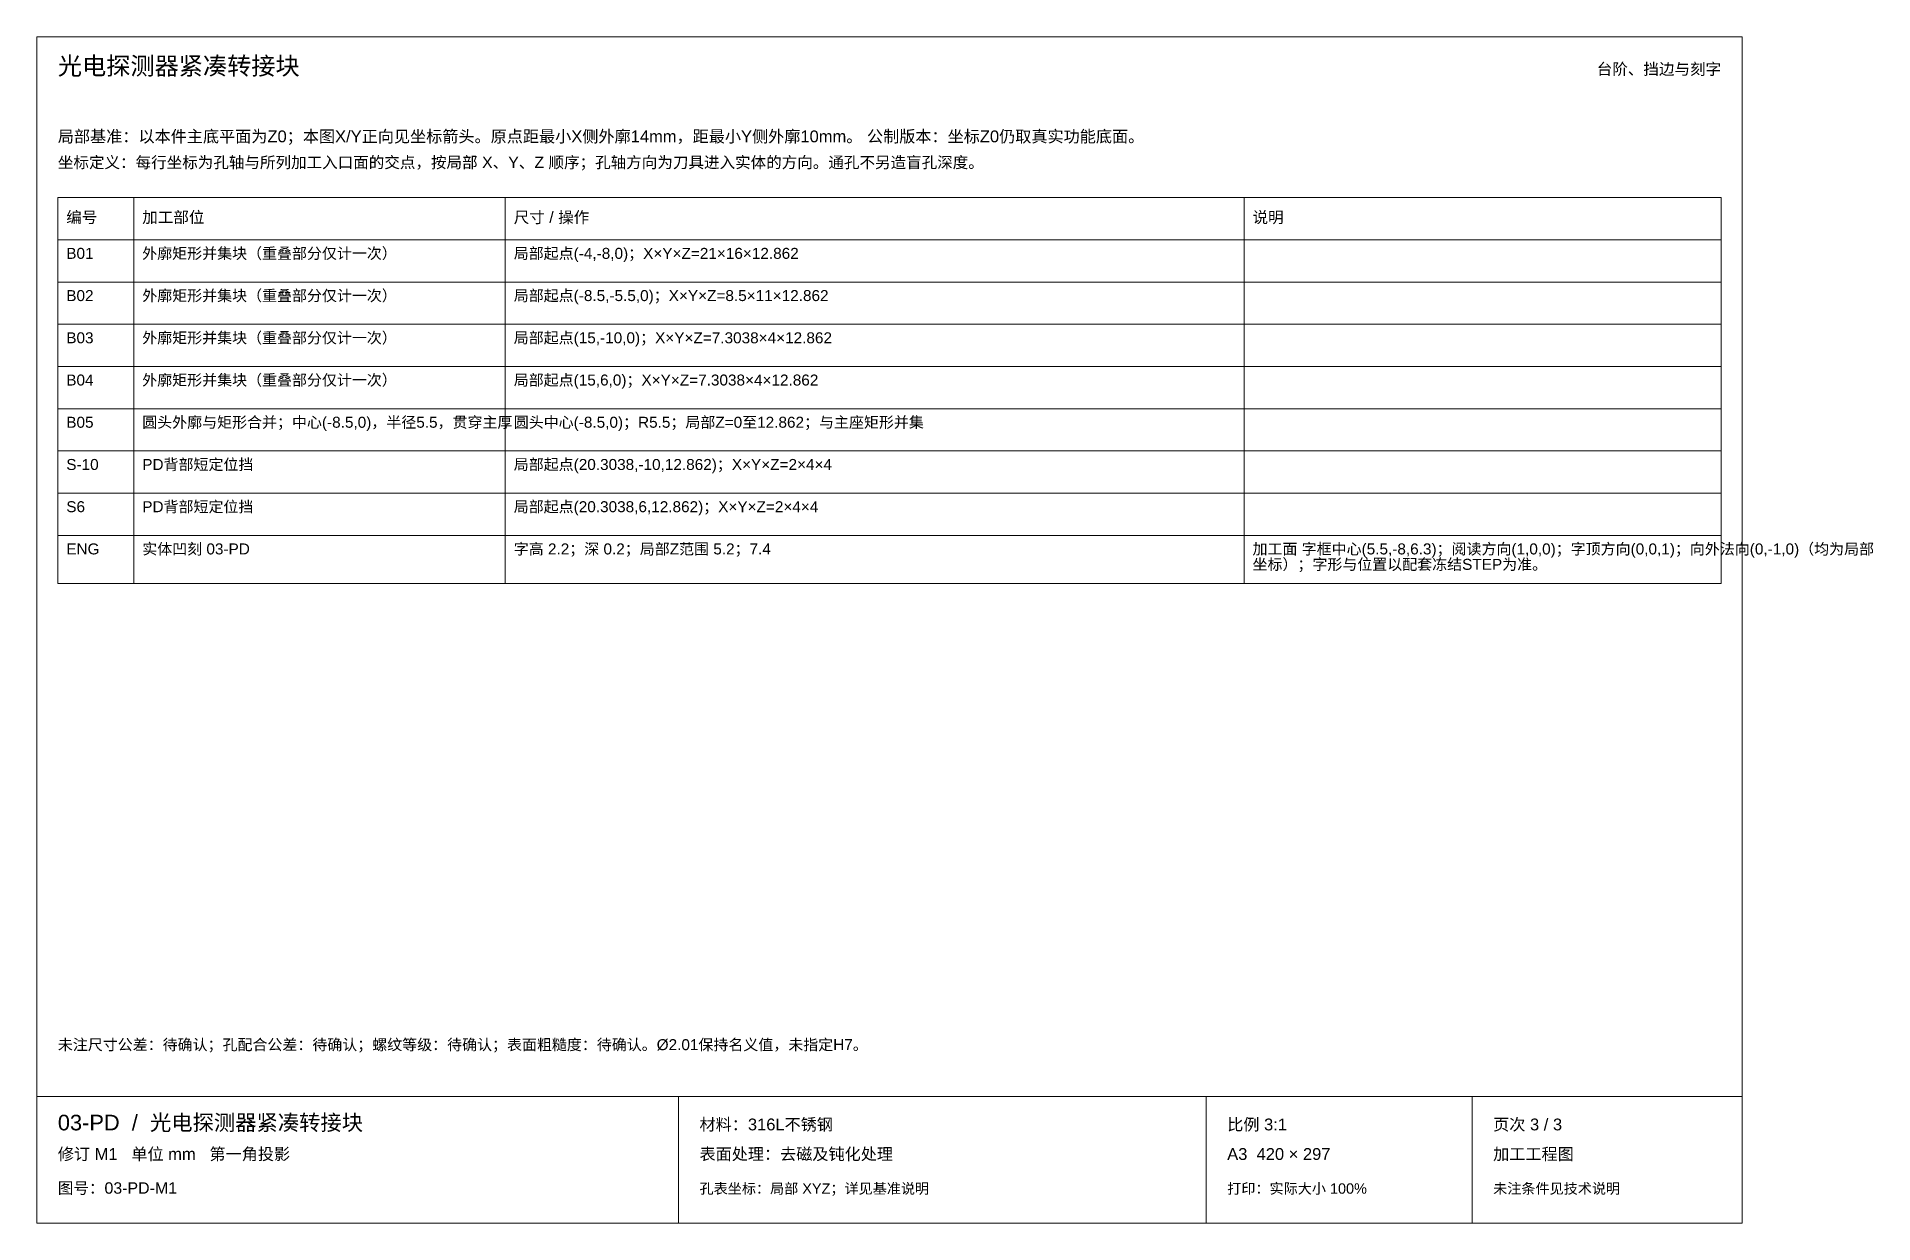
# Paper-space layout '03_孔表及加工说明' of a CAD drawing. Header units: millimetres. Extents: x 8 to 443, y 8 to 289.
import ezdxf
from ezdxf.enums import TextEntityAlignment as Align

# ---------------------------------------------------------------- set-up
doc = ezdxf.new("R2010")
doc.units = ezdxf.units.MM
doc.layers.add('ANNOTATIONS', color=7, linetype='CONTINUOUS', lineweight=18)
doc.styles.add('CJK', font='Arial Unicode.ttf')

psp = doc.layouts.new('03_孔表及加工说明')

# ---------------------------------------------------------------- linework, layer by layer
at = {"layer": 'ANNOTATIONS'}
for p, q in [((412, 289), (8, 289)), ((8, 289), (8, 8)), ((412, 8), (412, 289)), ((31, 250.9), (13, 250.9)), ((13, 250.9), (13, 240.9)), ((31, 240.9), (31, 250.9)), ((119, 250.9), (31, 250.9)), ((31, 250.9), (31, 240.9)), ((119, 240.9), (119, 250.9)), ((294, 250.9), (119, 250.9)), ((119, 250.9), (119, 240.9)), ((294, 240.9), (294, 250.9)), ((407, 250.9), (294, 250.9)), ((294, 250.9), (294, 240.9)), ((407, 240.9), (407, 250.9)), ((13, 240.9), (31, 240.9)), ((31, 240.9), (13, 240.9)), ((13, 240.9), (13, 230.9)), ((31, 240.9), (119, 240.9)), ((31, 230.9), (31, 240.9)), ((119, 240.9), (31, 240.9)), ((31, 240.9), (31, 230.9)), ((119, 240.9), (294, 240.9)), ((119, 230.9), (119, 240.9)), ((294, 240.9), (119, 240.9)), ((119, 240.9), (119, 230.9)), ((294, 240.9), (407, 240.9)), ((294, 230.9), (294, 240.9)), ((407, 240.9), (294, 240.9)), ((294, 240.9), (294, 230.9)), ((407, 230.9), (407, 240.9)), ((13, 230.9), (31, 230.9)), ((31, 230.9), (13, 230.9)), ((13, 230.9), (13, 220.9)), ((31, 230.9), (119, 230.9)), ((31, 220.9), (31, 230.9)), ((119, 230.9), (31, 230.9)), ((31, 230.9), (31, 220.9)), ((119, 230.9), (294, 230.9)), ((119, 220.9), (119, 230.9)), ((294, 230.9), (119, 230.9)), ((119, 230.9), (119, 220.9)), ((294, 230.9), (407, 230.9)), ((294, 220.9), (294, 230.9)), ((407, 230.9), (294, 230.9)), ((294, 230.9), (294, 220.9)), ((407, 220.9), (407, 230.9)), ((13, 220.9), (31, 220.9)), ((31, 220.9), (13, 220.9)), ((13, 220.9), (13, 210.9)), ((31, 220.9), (119, 220.9)), ((31, 210.9), (31, 220.9)), ((119, 220.9), (31, 220.9)), ((31, 220.9), (31, 210.9)), ((119, 220.9), (294, 220.9)), ((119, 210.9), (119, 220.9)), ((294, 220.9), (119, 220.9)), ((119, 220.9), (119, 210.9)), ((294, 220.9), (407, 220.9)), ((294, 210.9), (294, 220.9)), ((407, 220.9), (294, 220.9)), ((294, 220.9), (294, 210.9)), ((407, 210.9), (407, 220.9)), ((13, 210.9), (31, 210.9)), ((31, 210.9), (13, 210.9)), ((13, 210.9), (13, 200.9)), ((31, 210.9), (119, 210.9)), ((31, 200.9), (31, 210.9)), ((119, 210.9), (31, 210.9)), ((31, 210.9), (31, 200.9)), ((119, 210.9), (294, 210.9)), ((119, 200.9), (119, 210.9)), ((294, 210.9), (119, 210.9)), ((119, 210.9), (119, 200.9)), ((294, 210.9), (407, 210.9)), ((294, 200.9), (294, 210.9)), ((407, 210.9), (294, 210.9)), ((294, 210.9), (294, 200.9)), ((407, 200.9), (407, 210.9)), ((13, 200.9), (31, 200.9)), ((31, 200.9), (13, 200.9)), ((13, 200.9), (13, 190.9)), ((31, 200.9), (119, 200.9)), ((31, 190.9), (31, 200.9)), ((119, 200.9), (31, 200.9)), ((31, 200.9), (31, 190.9)), ((119, 200.9), (294, 200.9)), ((119, 190.9), (119, 200.9)), ((294, 200.9), (119, 200.9)), ((119, 200.9), (119, 190.9)), ((294, 200.9), (407, 200.9)), ((294, 190.9), (294, 200.9)), ((407, 200.9), (294, 200.9)), ((294, 200.9), (294, 190.9)), ((407, 190.9), (407, 200.9)), ((13, 190.9), (31, 190.9)), ((31, 190.9), (13, 190.9)), ((13, 190.9), (13, 180.9)), ((31, 190.9), (119, 190.9)), ((31, 180.9), (31, 190.9)), ((119, 190.9), (31, 190.9)), ((31, 190.9), (31, 180.9)), ((119, 190.9), (294, 190.9)), ((119, 180.9), (119, 190.9)), ((294, 190.9), (119, 190.9)), ((119, 190.9), (119, 180.9)), ((294, 190.9), (407, 190.9)), ((294, 180.9), (294, 190.9)), ((407, 190.9), (294, 190.9)), ((294, 190.9), (294, 180.9)), ((407, 180.9), (407, 190.9)), ((13, 180.9), (31, 180.9)), ((31, 180.9), (13, 180.9)), ((13, 180.9), (13, 170.9)), ((31, 180.9), (119, 180.9)), ((31, 170.9), (31, 180.9)), ((119, 180.9), (31, 180.9)), ((31, 180.9), (31, 170.9)), ((119, 180.9), (294, 180.9)), ((119, 170.9), (119, 180.9)), ((294, 180.9), (119, 180.9)), ((119, 180.9), (119, 170.9)), ((294, 180.9), (407, 180.9)), ((294, 170.9), (294, 180.9)), ((407, 180.9), (294, 180.9)), ((294, 180.9), (294, 170.9)), ((407, 170.9), (407, 180.9)), ((13, 170.9), (31, 170.9)), ((31, 170.9), (13, 170.9)), ((13, 170.9), (13, 159.5)), ((31, 170.9), (119, 170.9)), ((31, 159.5), (31, 170.9)), ((119, 170.9), (31, 170.9)), ((31, 170.9), (31, 159.5)), ((119, 170.9), (294, 170.9)), ((119, 159.5), (119, 170.9)), ((294, 170.9), (119, 170.9)), ((119, 170.9), (119, 159.5)), ((294, 170.9), (407, 170.9)), ((294, 159.5), (294, 170.9)), ((407, 170.9), (294, 170.9)), ((294, 170.9), (294, 159.5)), ((407, 159.5), (407, 170.9)), ((13, 159.5), (31, 159.5)), ((31, 159.5), (119, 159.5)), ((119, 159.5), (294, 159.5)), ((294, 159.5), (407, 159.5)), ((8, 38), (412, 38)), ((160, 8), (160, 38)), ((285, 8), (285, 38)), ((348, 8), (348, 38)), ((8, 8), (412, 8))]:
    psp.add_line(p, q, dxfattribs=at)

# ---------------------------------------------------------------- texts
at = {"layer": 'ANNOTATIONS', "style": 'CJK'}
for s, height, p in [('光电探测器紧凑转接块', 4.2, (13, 280)), ('局部基准：以本件主底平面为Z0；本图X/Y正向见坐标箭头。原点距最小X侧外廓14mm，距最小Y侧外廓10mm。 公制版本：坐标Z0仍取真实功能底面。', 2.8, (13, 264)), ('坐标定义：每行坐标为孔轴与所列加工入口面的交点，按局部 X、Y、Z 顺序；孔轴方向为刀具进入实体的方向。通孔不另造盲孔深度。', 2.7, (13, 257.9)), ('编号', 2.7, (15, 244.9)), ('加工部位', 2.7, (33, 244.9)), ('尺寸 / 操作', 2.7, (121, 244.9)), ('说明', 2.7, (296, 244.9)), ('外廓矩形并集块（重叠部分仅计一次）', 2.6, (33, 236.4)), ('局部起点(-4,-8,0)；X×Y×Z=21×16×12.862', 2.6, (121, 236.4)), ('B01', 2.6, (15, 236.4)), ('B02', 2.6, (15, 226.4)), ('外廓矩形并集块（重叠部分仅计一次）', 2.6, (33, 226.4)), ('局部起点(-8.5,-5.5,0)；X×Y×Z=8.5×11×12.862', 2.6, (121, 226.4)), ('B03', 2.6, (15, 216.4)), ('外廓矩形并集块（重叠部分仅计一次）', 2.6, (33, 216.4)), ('局部起点(15,-10,0)；X×Y×Z=7.3038×4×12.862', 2.6, (121, 216.4)), ('B04', 2.6, (15, 206.4)), ('外廓矩形并集块（重叠部分仅计一次）', 2.6, (33, 206.4)), ('局部起点(15,6,0)；X×Y×Z=7.3038×4×12.862', 2.6, (121, 206.4)), ('B05', 2.6, (15, 196.4)), ('圆头外廓与矩形合并；中心(-8.5,0)，半径5.5，贯穿主厚', 2.6, (33, 196.4)), ('圆头中心(-8.5,0)；R5.5；局部Z=0至12.862；与主座矩形并集', 2.6, (121, 196.4)), ('S-10', 2.6, (15, 186.4)), ('PD背部短定位挡', 2.6, (33, 186.4)), ('局部起点(20.3038,-10,12.862)；X×Y×Z=2×4×4', 2.6, (121, 186.4)), ('S6', 2.6, (15, 176.4)), ('PD背部短定位挡', 2.6, (33, 176.4)), ('局部起点(20.3038,6,12.862)；X×Y×Z=2×4×4', 2.6, (121, 176.4)), ('ENG', 2.6, (15, 166.4)), ('实体凹刻 03-PD', 2.6, (33, 166.4)), ('字高 2.2；深 0.2；局部Z范围 5.2；7.4', 2.6, (121, 166.4)), ('加工面 字框中心(5.5,-8,6.3)；阅读方向(1,0,0)；字顶方向(0,0,1)；向外法向(0,-1,0)（均为局部', 2.6, (296, 166.4)), ('坐标）；字形与位置以配套冻结STEP为准。', 2.6, (296, 162.75)), ('未注尺寸公差：待确认；孔配合公差：待确认；螺纹等级：待确认；表面粗糙度：待确认。Ø2.01保持名义值，未指定H7。', 2.6, (13, 49)), ('03-PD  /  光电探测器紧凑转接块', 3.7, (13, 30)), ('材料：316L不锈钢', 2.8, (165, 30)), ('比例 3:1', 2.8, (290, 30)), ('页次 3 / 3', 2.8, (353, 30)), ('修订 M1   单位 mm   第一角投影', 2.8, (13, 23)), ('表面处理：去磁及钝化处理', 2.8, (165, 23)), ('加工工程图', 2.8, (353, 23)), ('A3  420 × 297', 2.8, (290, 23)), ('图号：03-PD-M1', 2.7, (13, 15)), ('孔表坐标：局部 XYZ；详见基准说明', 2.45, (165, 15)), ('打印：实际大小 100%', 2.45, (290, 15)), ('未注条件见技术说明', 2.45, (353, 15))]:
    psp.add_text(s, height=height, dxfattribs=at).set_placement(p)
psp.add_text('台阶、挡边与刻字', height=2.7, dxfattribs=at).set_placement((407, 280), align=Align.RIGHT)

doc.saveas('drawing.dxf')
